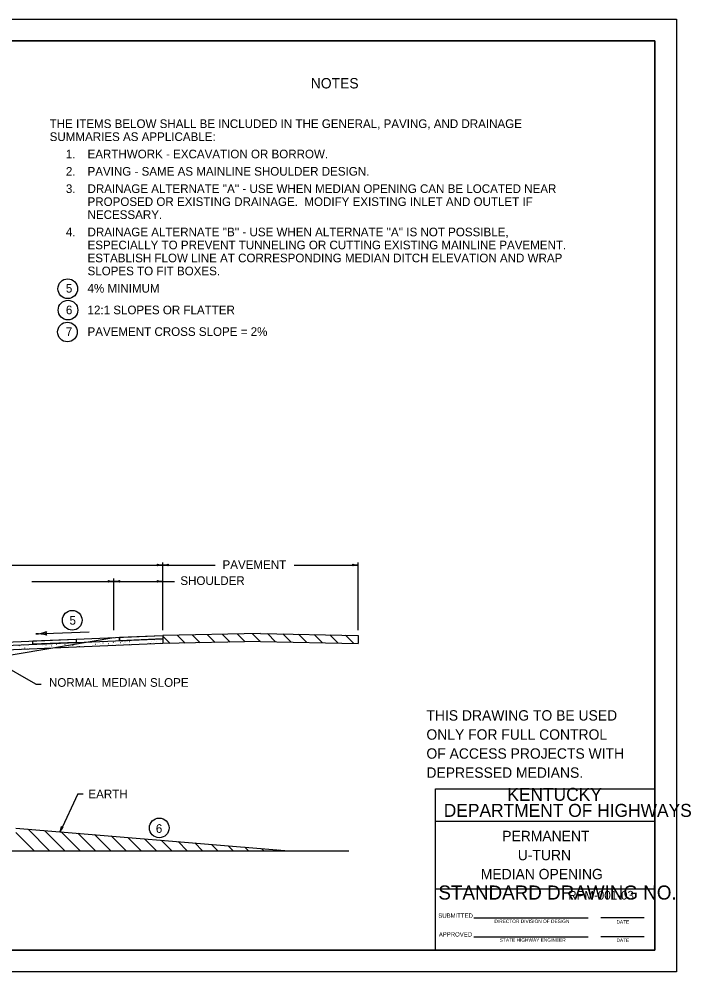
# Model space of a CAD drawing. Extents: x 1000 to 1036.3, y 1000 to 1022.
# Drawn here: x 1020.81 to 1036.33, y 1000 to 1022 of the extents above; entities that cross this region are included whole.
import ezdxf

# ---------------------------------------------------------------- set-up
doc = ezdxf.new("R2010")
doc.units = 0
for name, color, linetype in [('Level 1', 7, 'Continuous'), ('Level 10', 7, 'Continuous'), ('Level 11', 7, 'Continuous')]:
    doc.layers.add(name, color=color, linetype=linetype)

msp = doc.modelspace()

# ---------------------------------------------------------------- linework, layer by layer
at = {"layer": 'Level 1'}
for p, q in [((1019.465, 1009.393), (1024.135, 1009.393)), ((1024.135, 1007.893), (1024.135, 1009.455)), ((1024.135, 1009.393), (1025.342, 1009.393)), ((1027.167, 1009.393), (1028.647, 1009.393)), ((1028.647, 1007.893), (1028.647, 1009.455)), ((1021.112, 1009.018), (1023.007, 1009.018)), ((1023.007, 1007.893), (1023.007, 1009.08)), ((1023.007, 1009.018), (1024.404, 1009.018)), ((1021.198, 1007.805), (1022.437, 1007.856)), ((1018.683, 1007.541), (1024.135, 1007.768)), ((1018.683, 1007), (1023.007, 1007.72)), ((1018.683, 1007.462), (1024.135, 1007.689)), ((1022.989, 1007.608), (1022.992, 1007.61)), ((1023.04, 1007.611), (1023.043, 1007.612)), ((1023.135, 1007.726), (1023.135, 1007.648)), ((1023.152, 1007.607), (1023.155, 1007.609)), ((1023.199, 1007.631), (1023.199, 1007.634)), ((1023.261, 1007.626), (1023.264, 1007.627)), ((1023.311, 1007.64), (1023.311, 1007.642)), ((1023.358, 1007.629), (1023.362, 1007.631)), ((1023.791, 1007.674), (1023.791, 1007.675)), ((1023.793, 1007.608), (1023.796, 1007.609)), ((1023.865, 1007.636), (1023.868, 1007.638)), ((1023.926, 1007.61), (1023.926, 1007.612)), ((1023.949, 1007.651), (1023.952, 1007.653)), ((1023.986, 1007.634), (1023.99, 1007.636)), ((1023.999, 1007.673), (1023.996, 1007.675)), ((1024.071, 1007.604), (1024.071, 1007.606)), ((1024.09, 1007.651), (1024.086, 1007.652)), ((1024.126, 1007.643), (1024.126, 1007.645)), ((1026.391, 1007.815), (1024.135, 1007.768)), ((1024.135, 1007.768), (1024.135, 1007.58)), ((1024.135, 1007.75), (1024.302, 1007.583)), ((1026.391, 1007.627), (1024.135, 1007.58)), ((1024.465, 1007.775), (1024.649, 1007.591)), ((1024.811, 1007.782), (1024.995, 1007.598)), ((1025.157, 1007.789), (1025.341, 1007.605)), ((1025.504, 1007.796), (1025.688, 1007.612)), ((1025.85, 1007.803), (1026.034, 1007.619)), ((1026.196, 1007.811), (1026.38, 1007.627)), ((1026.391, 1007.815), (1028.647, 1007.768)), ((1026.391, 1007.627), (1028.647, 1007.58)), ((1026.549, 1007.811), (1026.741, 1007.62)), ((1026.91, 1007.804), (1027.102, 1007.612)), ((1027.271, 1007.796), (1027.463, 1007.604)), ((1027.632, 1007.789), (1027.824, 1007.597)), ((1027.993, 1007.781), (1028.185, 1007.589)), ((1028.354, 1007.774), (1028.546, 1007.582)), ((1028.647, 1007.768), (1028.647, 1007.58)), ((1024.135, 1007.58), (1018.683, 1007.351)), ((1020.821, 1007.532), (1020.818, 1007.534)), ((1020.83, 1007.477), (1020.83, 1007.479)), ((1020.91, 1007.538), (1020.907, 1007.54)), ((1020.948, 1007.479), (1020.948, 1007.481)), ((1021.007, 1007.472), (1021.011, 1007.473)), ((1021.346, 1007.53), (1021.346, 1007.532)), ((1021.348, 1007.57), (1021.348, 1007.572)), ((1021.397, 1007.487), (1021.397, 1007.49)), ((1021.436, 1007.553), (1021.439, 1007.554)), ((1021.526, 1007.506), (1021.523, 1007.508)), ((1021.564, 1007.525), (1021.568, 1007.526)), ((1021.674, 1007.568), (1021.677, 1007.57)), ((1021.783, 1007.588), (1021.783, 1007.591)), ((1021.802, 1007.493), (1021.805, 1007.494)), ((1021.875, 1007.555), (1021.879, 1007.557)), ((1021.942, 1007.589), (1021.939, 1007.591)), ((1021.962, 1007.514), (1021.965, 1007.516)), ((1022.062, 1007.539), (1022.059, 1007.541)), ((1022.062, 1007.577), (1022.065, 1007.578)), ((1022.116, 1007.561), (1022.119, 1007.562)), ((1022.131, 1007.585), (1022.134, 1007.586)), ((1022.157, 1007.519), (1022.16, 1007.521)), ((1022.166, 1007.589), (1022.166, 1007.588)), ((1022.209, 1007.516), (1022.212, 1007.518)), ((1022.578, 1007.561), (1022.575, 1007.562)), ((1022.631, 1007.567), (1022.631, 1007.569)), ((1022.695, 1007.592), (1022.692, 1007.593)), ((1022.753, 1007.595), (1022.756, 1007.597)), ((1022.882, 1007.58), (1022.885, 1007.581)), ((1022.963, 1007.559), (1022.963, 1007.561)), ((1023.109, 1007.566), (1023.109, 1007.568)), ((1023.236, 1007.582), (1023.236, 1007.584)), ((1023.368, 1007.558), (1023.371, 1007.559)), ((1023.848, 1007.586), (1023.851, 1007.587)), ((1021.202, 1006.643), (1020.157, 1007.245)), ((1021.202, 1006.643), (1021.327, 1006.643)), ((1022.17, 1004.109), (1021.76, 1003.237)), ((1022.17, 1004.109), (1022.295, 1004.109)), ((1020.739, 1003.322), (1027.046, 1002.797)), ((1020.739, 1003.222), (1021.163, 1002.797)), ((1021.021, 1003.293), (1021.517, 1002.797)), ((1021.4, 1003.267), (1021.871, 1002.797)), ((1021.786, 1003.235), (1022.224, 1002.797)), ((1022.171, 1003.203), (1022.578, 1002.797)), ((1022.557, 1003.171), (1022.931, 1002.797)), ((1022.943, 1003.139), (1023.285, 1002.797)), ((1023.328, 1003.107), (1023.638, 1002.797)), ((1023.714, 1003.074), (1023.992, 1002.797)), ((1024.1, 1003.042), (1024.345, 1002.797)), ((1024.486, 1003.01), (1024.699, 1002.797)), ((1009.666, 1002.797), (1028.435, 1002.797)), ((1024.871, 1002.978), (1025.053, 1002.797)), ((1025.257, 1002.946), (1025.406, 1002.797)), ((1025.643, 1002.914), (1025.76, 1002.797)), ((1026.028, 1002.882), (1026.113, 1002.797)), ((1026.414, 1002.849), (1026.467, 1002.797)), ((1026.8, 1002.817), (1026.82, 1002.797))]:
    msp.add_line(p, q, dxfattribs=at)
for points in [[(1021.135, 1007.643), (1022.135, 1007.684), (1022.135, 1007.606), (1021.135, 1007.564)], [(1023.135, 1007.726), (1024.135, 1007.768), (1024.135, 1007.689), (1023.135, 1007.648)]]:
    msp.add_lwpolyline(points, close=True, dxfattribs=at)
for centre in [(1021.939, 1015.774), (1021.945, 1015.281), (1021.932, 1014.775), (1022.043, 1008.119), (1024.053, 1003.325)]:
    msp.add_circle(centre, 0.227, dxfattribs=at)
for centre, radius, start, end in [((1023.987, 1009.393), 0.0313, 318.7746, 40.8913), ((1024.135, 1009.784), 0.391, 251.3472, 269.9939), ((1024.135, 1009.002), 0.391, 90, 108.6688), ((1024.135, 1009.784), 0.391, 270, 288.6688), ((1024.135, 1009.002), 0.391, 89.9878, 90), ((1024.135, 1009.002), 0.391, 71.3472, 89.9939), ((1024.135, 1009.784), 0.391, 269.9878, 270), ((1024.284, 1009.393), 0.0313, 138.7746, 220.8913), ((1028.499, 1009.393), 0.0313, 318.7746, 40.8913), ((1028.647, 1009.784), 0.391, 251.3472, 269.9939), ((1028.647, 1009.002), 0.391, 90, 108.6688), ((1028.647, 1009.002), 0.391, 89.9878, 90), ((1022.858, 1009.018), 0.0313, 318.7746, 40.8913), ((1023.007, 1009.409), 0.391, 251.3472, 269.9939), ((1023.007, 1008.627), 0.391, 90, 108.6688), ((1023.007, 1009.409), 0.391, 270, 288.6688), ((1023.007, 1008.627), 0.391, 89.9878, 90), ((1023.007, 1008.627), 0.391, 71.3472, 89.9939), ((1023.007, 1009.409), 0.391, 269.9878, 270), ((1023.156, 1009.018), 0.0313, 138.7746, 220.8913), ((1023.987, 1009.018), 0.0313, 318.7746, 40.8913), ((1024.135, 1009.409), 0.391, 251.3472, 269.9939), ((1024.135, 1008.627), 0.391, 90, 108.6688), ((1024.135, 1008.627), 0.391, 89.9878, 90), ((1021.166, 1008.586), 0.782, 272.3873, 291.0561), ((1021.495, 1007.817), 0.0626, 141.1619, 223.2786), ((1021.231, 1007.023), 0.782, 73.7345, 92.3812), ((1021.166, 1008.586), 0.782, 272.3751, 272.3873), ((1021.406, 1003.404), 0.391, 334.758, 353.4268), ((1021.406, 1003.404), 0.391, 334.7458, 334.758), ((1022.113, 1003.071), 0.391, 136.1052, 154.7519), ((1021.823, 1003.372), 0.0313, 203.5326, 285.6493)]:
    msp.add_arc(centre, radius, start, end, dxfattribs=at)
at = {"layer": 'Level 10'}
for p, q in [((1000, 1022), (1036, 1022)), ((1036, 1022), (1036, 1000)), ((1007, 1021.5), (1035.5, 1021.5)), ((1035.5, 1021.5), (1035.5, 1000.5)), ((1030.437, 1000.5), (1030.437, 1004.23)), ((1030.437, 1004.23), (1035.5, 1004.23)), ((1030.437, 1003.48), (1035.5, 1003.48)), ((1030.437, 1001.918), (1035.5, 1001.918)), ((1031.322, 1001.25), (1033.963, 1001.25)), ((1035.25, 1001.25), (1034.25, 1001.25)), ((1031.317, 1000.812), (1033.963, 1000.812)), ((1035.25, 1000.812), (1034.25, 1000.812)), ((1035.5, 1000.5), (1007, 1000.5)), ((1036, 1000), (1000, 1000))]:
    msp.add_line(p, q, dxfattribs=at)
at = {"layer": 'Level 11'}
msp.add_lwpolyline([(1007, 1000.5), (1035.5, 1000.5), (1035.5, 1021.5), (1007, 1021.5)], close=True, dxfattribs=at)

# ---------------------------------------------------------------- texts
at = {"layer": 'Level 1'}
for s, height, p in [('NOTES', 0.24, (1027.552, 1020.398)), ('THE ITEMS BELOW SHALL BE INCLUDED IN THE GENERAL, PAVING, AND DRAINAGE', 0.2, (1021.521, 1019.484)), ('SUMMARIES AS APPLICABLE:', 0.2, (1021.521, 1019.184)), ('1.', 0.2, (1021.896, 1018.784)), ('EARTHWORK - EXCAVATION OR BORROW.', 0.2, (1022.396, 1018.784)), ('2.', 0.2, (1021.896, 1018.384)), ('PAVING - SAME AS MAINLINE SHOULDER DESIGN.', 0.2, (1022.396, 1018.384)), ('3.', 0.2, (1021.896, 1017.984)), ("DRAINAGE ALTERNATE ''A'' - USE WHEN MEDIAN OPENING CAN BE LOCATED NEAR", 0.2, (1022.396, 1017.984)), ('PROPOSED OR EXISTING DRAINAGE.  MODIFY EXISTING INLET AND OUTLET IF', 0.2, (1022.396, 1017.684)), ('NECESSARY.', 0.2, (1022.396, 1017.384)), ('4.', 0.2, (1021.896, 1016.984)), ("DRAINAGE ALTERNATE ''B'' - USE WHEN ALTERNATE ''A'' IS NOT POSSIBLE, ", 0.2, (1022.396, 1016.984)), ('ESPECIALLY TO PREVENT TUNNELING OR CUTTING EXISTING MAINLINE PAVEMENT. ', 0.2, (1022.396, 1016.684)), ('ESTABLISH FLOW LINE AT CORRESPONDING MEDIAN DITCH ELEVATION AND WRAP', 0.2, (1022.396, 1016.384)), ('SLOPES TO FIT BOXES.', 0.2, (1022.396, 1016.084)), ('5', 0.2, (1021.896, 1015.684)), ('4% MINIMUM', 0.2, (1022.396, 1015.684)), ('6', 0.2, (1021.896, 1015.184)), ('12:1 SLOPES OR FLATTER', 0.2, (1022.396, 1015.184)), ('7', 0.2, (1021.896, 1014.684)), ('PAVEMENT CROSS SLOPE = 2%', 0.2, (1022.396, 1014.684)), ('PAVEMENT', 0.2, (1025.514, 1009.305)), ('SHOULDER', 0.2, (1024.54, 1008.934)), ('5', 0.2, (1021.98, 1008.017)), ('NORMAL MEDIAN SLOPE', 0.2, (1021.505, 1006.583)), ('THIS DRAWING TO BE USED', 0.24, (1030.224, 1005.803)), ('ONLY FOR FULL CONTROL', 0.24, (1030.224, 1005.362)), ('OF ACCESS PROJECTS WITH', 0.24, (1030.224, 1004.923)), ('DEPRESSED MEDIANS.', 0.24, (1030.224, 1004.482)), ('EARTH', 0.2, (1022.416, 1004.008)), ('6', 0.2, (1023.974, 1003.211))]:
    msp.add_text(s, height=height, dxfattribs=at).set_placement(p)
at = {"layer": 'Level 10'}
for s, height, p in [('KENTUCKY', 0.3, (1032.091, 1003.95)), ('DEPARTMENT OF HIGHWAYS', 0.3, (1030.624, 1003.58)), ('PERMANENT', 0.24, (1031.975, 1003.019)), ('U-TURN', 0.24, (1032.334, 1002.579)), ('MEDIAN OPENING', 0.24, (1031.48, 1002.139)), ('STANDARD DRAWING NO.', 0.32492, (1030.5, 1001.671)), ('RPM-001-03', 0.2, (1033.5, 1001.671)), ('SUBMITTED', 0.1, (1030.499, 1001.251)), ('DIRECTOR DIVISION OF DESIGN', 0.08, (1031.794, 1001.13)), ('DATE', 0.08, (1034.613, 1001.116)), ('APPROVED', 0.1, (1030.51, 1000.817)), ('STATE HIGHWAY ENGINEER', 0.08, (1031.918, 1000.696)), ('DATE', 0.08, (1034.613, 1000.691))]:
    msp.add_text(s, height=height, dxfattribs=at).set_placement(p)

doc.saveas('drawing.dxf')
